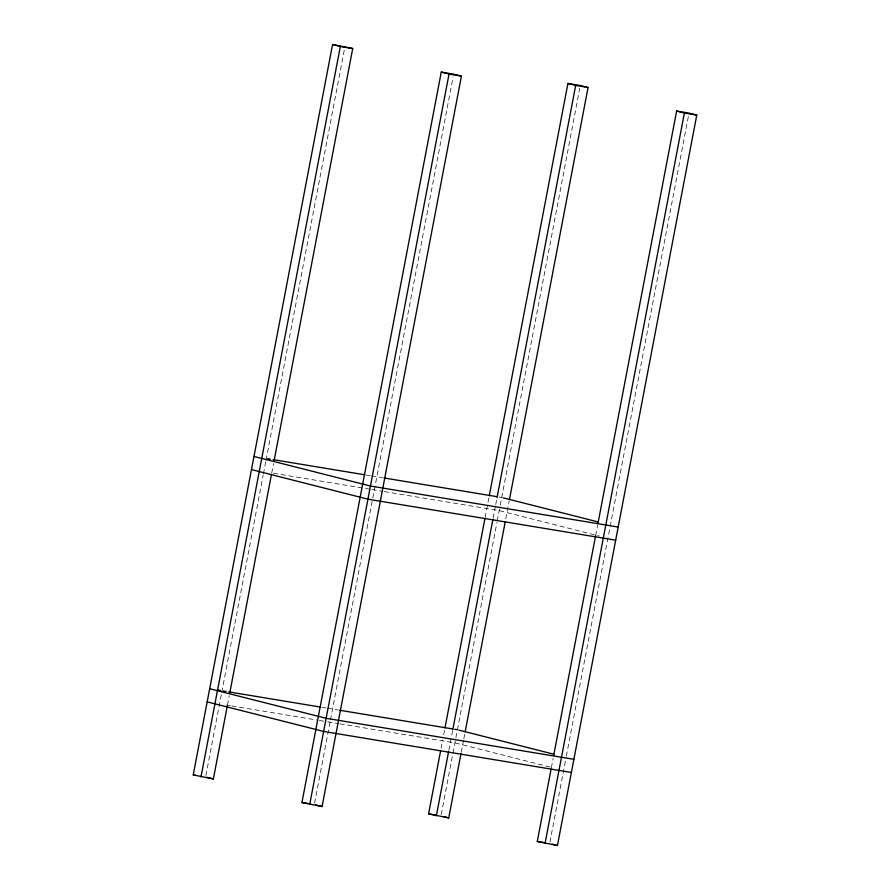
<?xml version="1.0" encoding="UTF-8"?>
<svg xmlns="http://www.w3.org/2000/svg" width="890" height="890" viewBox="0 0 890 890"><rect width="100%" height="100%" fill="white"/><g stroke="black" fill="none" stroke-linecap="round" stroke-linejoin="round"><path stroke-width="0.67" stroke-dasharray="4.45 3.34" d="M205.879 775.602L221.499 693.688M221.766 692.32L263.173 475.238M263.429 473.88L265.776 461.587M266.032 460.23L344.43 49.284M227.44 705.214L229.264 695.657M271.717 473.124L273.541 463.557M314.582 803.203L330.201 721.289M330.468 719.921L453.132 76.885M441.084 748.345L442.642 740.146M443.687 734.684L444.733 729.233M485.095 517.613L488.999 497.132M448.849 750.315L452.498 731.202M493.127 518.214L495.463 505.932M495.73 504.563L497.032 497.744M441.229 814.561L452.687 754.486M452.954 753.118L457.16 731.046M457.382 729.911L496.965 522.397M497.221 521.028L499.969 506.666M500.213 505.353L579.779 88.243M461.231 752.361L463.579 740.08M463.835 738.711L464.88 733.249M505.776 518.903L509.158 501.159M551.355 767.759L553.168 758.202M595.621 535.658L597.713 524.733M549.931 842.163L566.085 757.512M566.34 756.155L688.482 115.845M366.213 475.038L370.318 475.716M371.686 475.939L382.644 477.752M498.978 497.009L501.715 497.466M273.375 473.224L370.551 489.311M371.92 489.545L382.867 491.358M384.235 491.58L499.212 510.615L599.615 536.103M321.902 707.305L326.007 707.984M327.386 708.206L338.334 710.02M226.327 705.047L230.432 705.726M231.801 705.948L318.03 720.221M319.399 720.455L326.241 721.59M327.609 721.812L338.556 723.626M339.924 723.848L454.901 742.883L552.634 767.703"/><path stroke-width="1.33" d="M227.184 706.582L213.378 778.939L193.23 774.912L332.56 44.5L352.718 48.527L274.064 460.831M200.995 776.892L340.325 46.469L332.56 44.5M229.787 692.921L271.461 474.481M301.933 802.524L441.262 72.101L453.655 74.159L461.421 76.128L322.08 806.54L301.933 802.524L308.129 803.548M309.698 804.493L449.027 74.07L441.262 72.101M460.976 753.73L448.738 817.899L428.58 813.872L440.561 751.071M444.989 727.864L484.839 518.981M489.266 495.763L567.92 83.46L580.302 85.507L588.067 87.476L509.414 499.791M436.345 815.841L448.593 751.683M452.754 729.833L492.86 519.582M497.032 497.744L575.685 85.429L567.92 83.46M465.147 731.88L505.253 521.629M597.969 523.376L676.623 111.061L689.005 113.108L696.77 115.088L557.44 845.5L537.282 841.473L551.088 769.116M553.691 755.465L595.621 535.658M545.047 843.453L684.388 113.03L676.623 111.061M340.325 46.469L352.718 48.527M575.685 85.429L588.067 87.476M449.027 74.07L461.421 76.128M684.388 113.03L696.77 115.088M267.668 458.717L270.404 459.173M273.141 459.629L364.844 474.804M384.013 477.974L496.242 496.553M618.183 527.036L370.44 486.029L253.973 456.459M615.68 540.186L367.937 499.179L251.47 469.597M217.883 690.084L220.62 690.54M223.357 690.996L226.093 691.441M228.83 691.897L320.534 707.083M339.702 710.253L451.942 728.832M454.679 729.277L457.416 729.733M573.883 759.315L326.141 718.297L209.673 688.727M571.369 772.453L323.626 731.447L207.159 701.876M193.23 774.912L195.7 775.323M428.58 813.872L436.011 815.106M537.282 841.473L544.713 842.708M503.061 497.799L598.102 521.941M458.751 730.078L553.803 754.208M443.554 816.586L448.738 817.899M552.267 844.187L557.44 845.5M206.914 777.293L213.378 778.939M315.616 804.894L322.08 806.54"/></g></svg>
